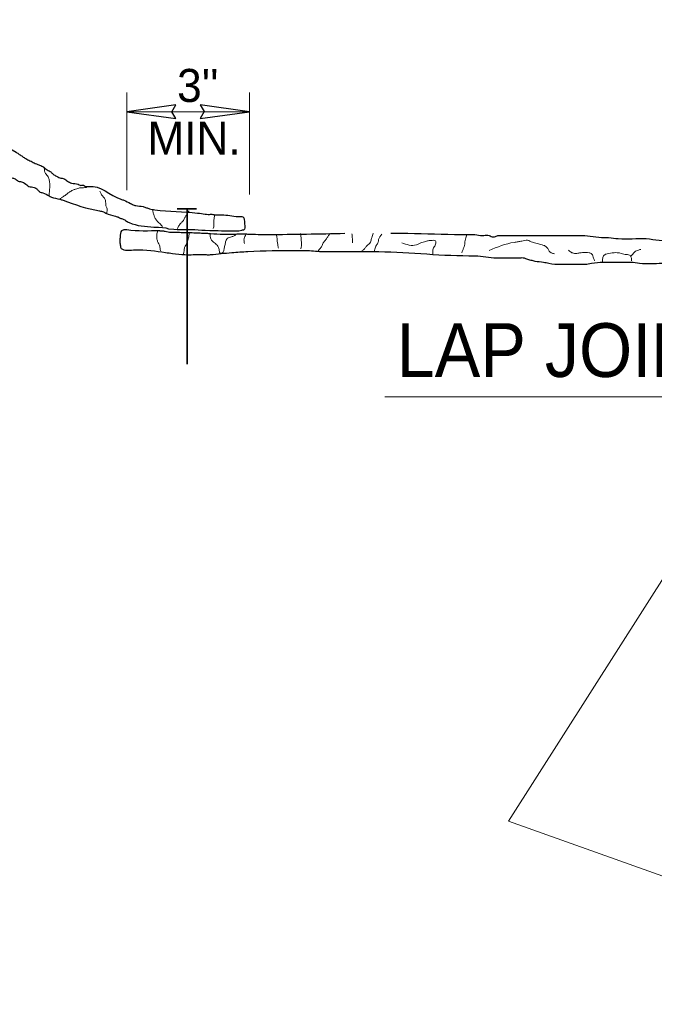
# Model space of a CAD drawing. Extents: x 49 to 419, y -329 to -58.
# Drawn here: x 104.87 to 129.63, y -225.59 to -186.73 of the extents above; entities that cross this region are included whole.
import ezdxf

# ---------------------------------------------------------------- set-up
doc = ezdxf.new("R2010")
doc.units = 0
doc.header["$LTSCALE"] = 0.52
doc.layers.add('1', color=7, linetype='Continuous', lineweight=13)

msp = doc.modelspace()

# ---------------------------------------------------------------- linework, layer by layer
at = {"layer": '1'}
for p, q in [((109.0362, -193.3852), (109.0362, -189.5734)), ((113.8263, -193.5653), (113.8263, -189.5734)), ((109.0362, -190.3237), (113.8263, -190.3237))]:
    msp.add_line(p, q, dxfattribs=at)
at = {"layer": '1', "lineweight": 35}
for p, q in [((111.0048, -194.1167), (111.7596, -194.1167)), ((111.4036, -194.1167), (111.4036, -200.1877))]:
    msp.add_line(p, q, dxfattribs=at)
at = {"layer": '1', "lineweight": 25}
for points in [[(109.0362, -190.3237), (110.9536, -190.5871), (110.8052, -190.3264), (110.9536, -190.0602)], [(109.0362, -190.3237), (110.9536, -190.5871), (110.8052, -190.3264), (110.9536, -190.0602)], [(113.8263, -190.3237), (111.9092, -190.0602), (112.0575, -190.3209), (111.9092, -190.5871)]]:
    msp.add_lwpolyline(points, close=True, dxfattribs=at)
msp.add_lwpolyline([(110.1093, -194.8354), (110.2841, -194.8354), (110.4282, -194.8542), (110.5655, -194.8607), (110.6658, -194.8982), (110.8782, -194.9104), (111.0031, -194.9232), (111.1034, -194.9232), (111.2535, -194.9232), (111.3533, -194.9232), (111.5097, -194.9232), (111.691, -194.9292), (111.8224, -194.942), (111.9725, -194.9545), (112.0973, -194.9545), (112.2849, -194.9607), (112.4476, -194.9667), (112.6099, -194.9667), (112.735, -194.9733), (112.8726, -194.9733), (113.0414, -194.9795), (113.1727, -194.9795), (113.2791, -194.9795), (113.4104, -194.9795), (113.5352, -194.951)], dxfattribs=at)
at = {"layer": '1'}
msp.add_lwpolyline([(145.0973, -225.5937), (123.9464, -218.0556), (134.5097, -201.4661), (119.117, -201.4661)], dxfattribs=at)
at = {"layer": '1', "lineweight": 25}
for points in [[(96.0872, -186.7343), (96.1707, -186.8176), (96.254, -186.8593), (96.3791, -186.9429), (96.5039, -187.0262), (96.6292, -187.1095), (96.7543, -187.2348), (96.8377, -187.3182), (96.9209, -187.4014), (97.0045, -187.4435), (97.0878, -187.4853), (97.2129, -187.5267), (97.3383, -187.6101), (97.4215, -187.6939), (97.5463, -187.8187), (97.6714, -187.902), (97.7968, -187.9858), (98.5472, -188.4859), (98.6306, -188.5697), (98.7139, -188.653), (98.8387, -188.7363), (98.9225, -188.8199), (99.0058, -188.945), (99.1307, -189.0285), (99.2557, -189.1118), (99.3811, -189.2369), (99.5477, -189.3205), (99.6725, -189.3622), (99.7563, -189.4038), (99.8397, -189.4456), (99.9645, -189.4871), (100.0896, -189.5288), (100.2149, -189.5709), (100.3397, -189.6542), (100.423, -189.6958), (100.5483, -189.779), (100.6734, -189.8628), (100.7567, -189.9043), (100.8816, -189.9462), (100.9654, -189.9877), (101.0902, -190.071), (101.1735, -190.113), (101.2568, -190.1548), (101.3407, -190.1963), (101.4239, -190.2796), (101.5487, -190.3214), (101.6738, -190.4049), (101.7574, -190.4467), (101.8407, -190.53), (102.0073, -190.6133), (102.1327, -190.6969), (102.216, -190.7387), (102.2993, -190.822), (102.4243, -190.9055), (102.5079, -190.9888), (102.5913, -191.0306), (103.425, -191.3226), (104.7174, -191.9064), (104.8425, -191.99), (104.9678, -192.0733), (105.0927, -192.1566), (105.2592, -192.2404), (105.3431, -192.2819), (105.4263, -192.3237), (105.5097, -192.3653), (105.6345, -192.407), (105.7183, -192.4486), (105.8016, -192.4903)], [(95.7119, -187.7354), (95.9205, -187.8605), (96.0038, -187.902), (96.1287, -187.9858), (96.2125, -188.0273), (96.3791, -188.0273), (96.5039, -188.0273), (96.6292, -188.1107), (96.7126, -188.1524), (96.8377, -188.236), (96.9209, -188.3193), (97.0463, -188.3611), (97.1296, -188.4444), (97.2129, -188.4859), (97.3383, -188.5697), (97.5048, -188.653), (97.5882, -188.7363), (97.6714, -188.8199), (97.7968, -188.945), (97.8801, -189.0285), (97.9634, -189.0703), (98.0049, -189.1536), (98.0883, -189.2369), (98.172, -189.2784), (98.2968, -189.3622), (98.4219, -189.4871), (98.5053, -189.5288), (98.5888, -189.6124), (98.7139, -189.6542), (98.7972, -189.6958), (98.8805, -189.779), (99.0473, -189.8628), (99.1724, -189.9462), (99.2557, -189.9877), (99.3811, -190.071), (99.4644, -190.1963), (99.5892, -190.2796), (99.6725, -190.3214), (99.7563, -190.4049), (99.8397, -190.4467), (99.9229, -190.53), (100.0477, -190.6133), (100.1731, -190.6969), (100.2982, -190.822), (100.423, -190.8635), (100.5068, -190.9473), (100.6317, -190.9888), (100.715, -191.0306), (100.8401, -191.1139), (100.9236, -191.1554), (101.0069, -191.1975), (101.132, -191.3226), (101.2153, -191.3641), (101.2986, -191.4479), (101.3822, -191.4894), (101.5072, -191.5312), (101.6738, -191.6145), (101.7574, -191.656), (101.8825, -191.6981), (101.9658, -191.7398), (102.0907, -191.8232), (102.2578, -191.9064), (102.3826, -191.99), (102.5079, -192.0317), (102.633, -192.0733), (102.7578, -192.1151), (102.8829, -192.1151), (103.0082, -192.1984), (103.1331, -192.2404), (103.2582, -192.2819), (104.4254, -192.8658), (104.5507, -192.9076), (104.6758, -192.9492), (104.8007, -193.0329), (104.9678, -193.0745), (105.0511, -193.1162), (105.2177, -193.2411), (105.4263, -193.2828), (105.5512, -193.3664), (105.6345, -193.4497), (105.7598, -193.4915), (106.0097, -193.6168)], [(105.8016, -192.4903), (105.8849, -192.5739), (105.9682, -192.6157), (106.0515, -192.6572), (106.1351, -192.7405), (106.2602, -192.8243), (106.4267, -192.9076), (106.5937, -192.9492), (106.7188, -193.0329), (106.8856, -193.1162), (107.1355, -193.1577), (107.2188, -193.1996), (107.3442, -193.1996), (107.4274, -193.2411), (107.5525, -193.2411), (108.8031, -193.7417), (108.9284, -193.7834), (109.1783, -193.9087), (109.2622, -193.9503), (109.387, -193.9921), (109.6789, -194.0336), (109.804, -194.0754), (109.9288, -194.1174), (110.1375, -194.1589), (111.8051, -194.284), (112.0971, -194.3256), (112.2207, -194.3373), (112.4045, -194.3373), (112.4723, -194.3518), (112.753, -194.3518), (113.3922, -194.4148), (113.5665, -194.4296), (113.6398, -194.7013), (113.5993, -194.9515), (113.5332, -194.9537)], [(106.0097, -193.6168), (106.0936, -193.6583), (106.4267, -193.7417), (106.5521, -193.7834), (107.9693, -194.2007), (108.1364, -194.2422), (108.2197, -194.284), (108.595, -194.4093), (108.7198, -194.4509), (108.8031, -194.4927), (108.9284, -194.5342), (109.0535, -194.6175), (109.1368, -194.6595), (110.0998, -194.8349)], [(110.3349, -194.974), (109.0447, -194.9452), (108.9675, -194.9377), (108.8322, -194.979), (108.7811, -195.2067), (108.7616, -195.3685), (108.7836, -195.5216), (108.7978, -195.6162), (109.3064, -195.7252), (110.5545, -195.8273), (110.8265, -195.8611), (111.305, -195.9106), (111.6385, -195.9106), (111.8051, -195.9106), (111.9718, -195.9106), (112.1388, -195.9106), (112.3054, -195.9106), (112.7223, -195.8691), (113.1392, -195.8273), (113.7647, -195.7858), (115.6827, -195.744), (115.8493, -195.744), (116.0162, -195.744), (116.6413, -195.7858), (116.8084, -195.7858), (117.0166, -195.7858)], [(110.3362, -194.9748), (110.3964, -194.9762), (110.5375, -194.998), (110.6568, -195.0197), (110.863, -195.0307), (111.0363, -195.0307), (111.1664, -195.0415), (111.2968, -195.0415), (111.4048, -195.0415), (111.5349, -195.0415), (111.6542, -195.0525), (111.7846, -195.0525), (111.9039, -195.0633), (112.0122, -195.0743), (112.1531, -195.0743), (112.3049, -195.0851), (112.8193, -195.1046), (113.5027, -195.1001), (113.6628, -195.1001), (113.7572, -195.1046), (113.877, -195.1066)], [(113.8772, -195.1061), (114.265, -195.1181), (114.4318, -195.1181), (114.5569, -195.1181), (117.5584, -195.0766)], [(119.3514, -195.0766), (119.56, -195.0766), (119.7684, -195.0766), (119.8932, -195.0766), (120.0186, -195.0766), (122.1033, -195.1181), (122.2698, -195.1181), (122.4367, -195.1181), (122.5617, -195.1181), (122.8537, -195.1598), (122.9786, -195.1598), (123.1872, -195.1598), (123.2705, -195.2019), (123.4371, -195.2019), (123.5624, -195.1598), (123.6875, -195.1598), (123.8123, -195.1598), (123.9377, -195.1598), (124.1043, -195.1598), (124.2294, -195.1598), (125.8552, -195.1598), (126.6895, -195.1598), (126.8143, -195.1598), (127.6899, -195.2434), (127.8566, -195.2434), (128.2318, -195.2852), (129.3278, -195.2824), (129.8307, -195.35), (131.2338, -195.2852), (131.4004, -195.2852)], [(117.0166, -195.7858), (117.1837, -195.7858), (117.3503, -195.7858), (117.4752, -195.7858), (117.6422, -195.7858), (117.8504, -195.7858), (118.0175, -195.7858), (118.2257, -195.7858), (118.3507, -195.7858), (118.4761, -195.7858), (118.6427, -195.7858), (122.3952, -195.9524), (122.52, -195.9524), (122.6451, -195.9524), (123.4789, -196.0359), (123.7291, -196.0359), (123.8542, -196.0359), (123.9795, -196.0359), (124.2294, -196.0359), (124.3962, -196.0359), (124.5628, -196.0359), (124.6462, -196.0777), (124.8132, -196.1192), (124.9799, -196.161), (125.3133, -196.2026), (125.522, -196.2446), (125.9806, -196.2863), (126.1889, -196.2863), (126.3143, -196.2863), (126.4809, -196.2863), (126.6058, -196.2863), (126.8143, -196.2863), (126.9394, -196.2863), (127.1896, -196.2446), (127.6482, -196.2026), (127.8566, -196.2026), (128.0234, -196.2026), (128.482, -196.2026), (128.7324, -196.2026), (129.0656, -196.2446), (129.9414, -196.2446), (130.1081, -196.2446), (130.5248, -196.2446), (130.6919, -196.2446), (130.8167, -196.2446), (131.0252, -196.2446), (131.192, -196.2446), (131.4004, -196.2446)]]:
    msp.add_spline(points, degree=3, dxfattribs=at)
at = {"layer": '1'}
for points in [[(105.8131, -192.5318), (105.8669, -192.7327), (105.9675, -192.8716), (106.0097, -193.0024), (106.0327, -193.1645), (106.029, -193.2996), (106.0252, -193.3999), (106.0135, -193.5042), (106.0097, -193.5968)], [(106.4072, -193.7549), (106.4958, -193.6817), (106.6347, -193.5928), (106.7157, -193.527), (106.7963, -193.4655), (106.9313, -193.3924), (107.0357, -193.3499), (107.1317, -193.3189), (107.2553, -193.2958), (107.3554, -193.2958), (107.4483, -193.2801), (107.5408, -193.2456)], [(107.9918, -193.4232), (108.0381, -193.5387), (108.1229, -193.6468), (108.1965, -193.7587), (108.2155, -193.8862), (108.2272, -194.0056), (108.2695, -194.1137), (108.2657, -194.237), (108.258, -194.2757)], [(110.0607, -194.1409), (110.0712, -194.293), (110.1148, -194.4013), (110.1688, -194.5207), (110.2558, -194.6292), (110.3317, -194.6946), (110.4369, -194.8124)], [(111.4702, -194.195), (111.4156, -194.282), (111.3508, -194.3906), (111.2968, -194.4882), (111.2315, -194.5965), (111.1557, -194.6836), (111.0581, -194.8028), (111.0036, -194.9114)], [(112.4663, -194.3826), (112.4446, -194.5454), (112.434, -194.643), (112.4446, -194.7731), (112.4123, -194.8817)], [(110.2448, -194.9872), (110.2123, -195.1283), (110.2123, -195.2694), (110.2448, -195.3995), (110.2988, -195.5081), (110.3424, -195.6599), (110.3534, -195.7575)], [(118.6584, -195.0738), (118.6044, -195.2472), (118.5716, -195.3775), (118.5281, -195.4646), (118.4523, -195.5293), (118.3765, -195.6164), (118.3007, -195.7032), (118.2137, -195.768)], [(111.4809, -195.0743), (111.4484, -195.2584), (111.3943, -195.4212), (111.3398, -195.5406), (111.2968, -195.6274), (111.275, -195.7575), (111.2532, -195.8773)], [(112.2942, -195.1283), (112.3049, -195.2477), (112.4243, -195.4212), (112.5651, -195.5406), (112.6194, -195.6274), (112.6517, -195.7145), (112.6734, -195.8446), (112.8037, -195.8121), (112.8363, -195.6927), (112.8686, -195.5516), (112.9013, -195.4105), (112.9662, -195.2802), (113.129, -195.2154), (113.2376, -195.1718), (113.3352, -195.1066)], [(113.6926, -195.1173), (113.6496, -195.2044), (113.6168, -195.3347), (113.6386, -195.4758)], [(114.8744, -195.1278), (114.9069, -195.2689), (114.9174, -195.3992), (114.9392, -195.5293), (114.961, -195.6597)], [(115.8286, -195.0848), (115.8501, -195.3017), (115.8608, -195.4428), (115.8608, -195.5622), (115.8391, -195.6815)], [(116.9776, -195.0848), (116.9017, -195.1824), (116.837, -195.2907), (116.7502, -195.3992), (116.6848, -195.5076), (116.6418, -195.6057), (116.555, -195.7032), (116.5115, -195.8007)], [(117.8344, -195.0956), (117.8452, -195.2364), (117.8562, -195.3452), (117.8562, -195.4536)], [(118.9947, -195.1061), (118.8753, -195.3235), (118.8536, -195.421), (118.7885, -195.5403), (118.7232, -195.6923), (118.7127, -195.8007)], [(119.7752, -195.4428), (120.3501, -195.5293), (120.4476, -195.4863), (120.5559, -195.4318), (120.6645, -195.41), (120.8161, -195.3665), (120.968, -195.356), (121.0766, -195.356), (121.1088, -195.4646), (121.0438, -195.6057), (120.9895, -195.768), (120.9895, -195.8878)], [(122.3231, -195.1271), (122.2686, -195.3009), (122.2363, -195.4092), (122.2363, -195.5073), (122.2038, -195.6267), (122.1605, -195.735), (122.128, -195.8436)], [(123.1907, -195.746), (124.1663, -195.431), (124.3182, -195.4092), (124.4698, -195.377), (124.5784, -195.3552), (124.6867, -195.3445), (124.7843, -195.3875), (124.8818, -195.4202), (124.9687, -195.4528), (125.0662, -195.4746), (125.1637, -195.4963), (125.2613, -195.5286), (125.3807, -195.5722), (125.4783, -195.6697), (125.5325, -195.7678), (125.6193, -195.8436), (125.7387, -195.8761)], [(126.2912, -195.735), (126.3676, -195.8), (126.4864, -195.8543), (126.6602, -195.8543), (126.7903, -195.8326), (126.9637, -195.8218), (127.0941, -195.8326), (127.2023, -195.8871), (127.2674, -196.0494), (127.3104, -196.1475)], [(127.6144, -196.2123), (127.6249, -196.0494), (127.6794, -195.9301), (127.7987, -195.8761), (128.0697, -195.8326), (128.189, -195.8326), (128.2866, -195.8436), (128.3949, -195.8761), (128.5035, -195.8978), (128.6768, -195.9301), (128.7422, -196.0172), (128.7527, -196.1475)], [(128.7204, -195.9737), (128.8287, -195.8543), (128.9045, -195.7782), (128.9913, -195.746), (129.1107, -195.7025)]]:
    msp.add_spline(points, degree=3, dxfattribs=at)

# ---------------------------------------------------------------- texts
for s, p in [("3''", (111.0046, -189.9424)), ('MIN.', (109.8431, -191.9972))]:
    msp.add_text(s, height=1.291, dxfattribs=at).set_placement(p)
at = {"layer": '1', "width": 0.95}
msp.add_text('LAP JOINT', height=2.101, dxfattribs=at).set_placement((119.5813, -200.6908))

doc.saveas('drawing.dxf')
